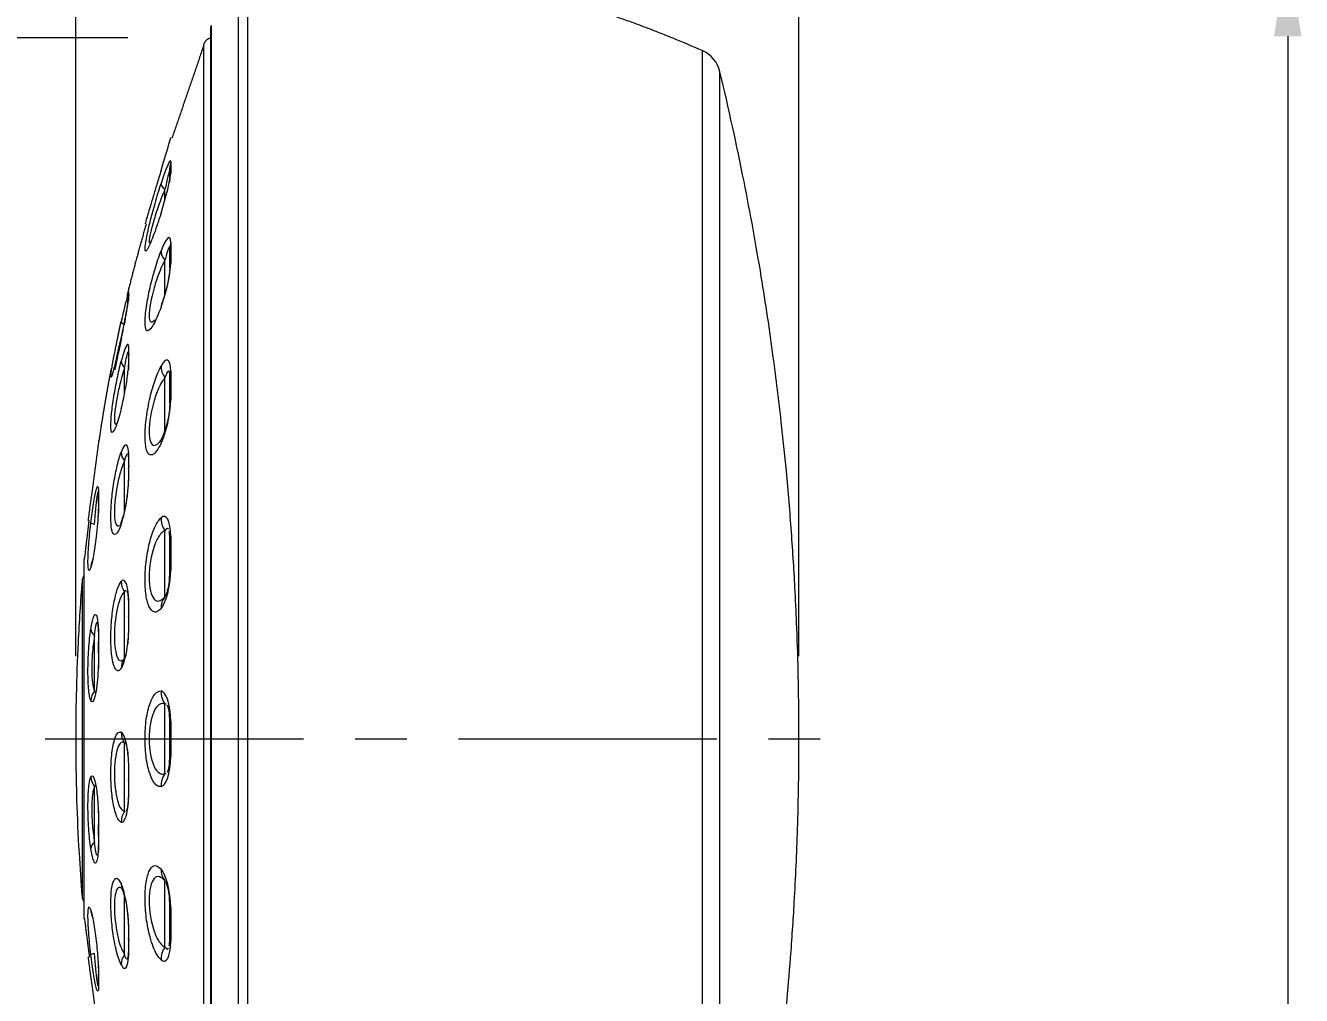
# Model space of a CAD drawing. Extents: x 0 to 1239, y 0 to 509.
# Drawn here: x 261.5 to 323.3, y 242.2 to 289.1 of the extents above; entities that cross this region are included whole.
import ezdxf

# ---------------------------------------------------------------- set-up
doc = ezdxf.new("R2010")
doc.units = 0
doc.header["$LTSCALE"] = 10
doc.header["$MEASUREMENT"] = 0
doc.header["$PDMODE"] = 3
doc.header["$PDSIZE"] = -10
doc.linetypes.add('CENTER', pattern=[2, 1.25, -0.25, 0.25, -0.25])
doc.layers.get('0').update_dxf_attribs({"linetype": 'CONTINUOUS'})
doc.layers.get('DEFPOINTS').update_dxf_attribs({"linetype": 'CONTINUOUS'})
doc.layers.add('1', color=7, linetype='CONTINUOUS')
doc.styles.add('Daelim Dimension', font='')
doc.styles.get('Daelim Dimension').set_extended_font_data('NanumGothic')
doc.dimstyles.new('DEFAULT', dxfattribs={"dimscale": 2, "dimtxt": 2, "dimasz": 2, "dimexe": 0, "dimexo": 2, "dimgap": 1, "dimtad": 1, "dimdec": 1, "dimzin": 9, "dimdsep": 46, "dimtxsty": 'Daelim Dimension', "dimcen": 0.5, "dimclrd": 252, "dimclre": 252, "dimclrt": 3, "dimadec": 1, "dimazin": 0, "dimtfac": 1, "dimtdec": 1, "dimtix": 1, "dimtmove": 0, "dimatfit": 3, "dimfxl": 1, "dimtolj": 1, "dimtzin": 1, "dimlwd": 9, "dimlwe": 9, "dimarcsym": 0})

# ---------------------------------------------------------------- blocks, each defined once
blk = doc.blocks.new('*D3')
at = {"color": 5, "lineweight": 9, "ltscale": 0.5, "transparency": 16777216}
for p, q in [((263.969, 258.601), (263.969, 305.587)), ((294.969, 305.587), (267.969, 305.587)), ((298.969, 258.601), (298.969, 305.587))]:
    blk.add_line(p, q, dxfattribs=at)
at = {"color": 5, "ltscale": 0.5, "transparency": 16777216}
for points in [[(267.969, 306.254), (267.969, 304.92), (263.969, 305.587)], [(294.969, 306.254), (294.969, 304.92), (298.969, 305.587)]]:
    blk.add_solid(points, dxfattribs=at)
at = {"layer": 'DEFPOINTS', "color": 0, "ltscale": 0.5, "transparency": 16777216}
for p in [(263.969, 305.587), (263.969, 254.601), (298.969, 254.601)]:
    blk.add_point(p, dxfattribs=at)
at = {"color": 7, "ltscale": 0.5, "transparency": 16777216, "insert": (281.598, 310.857), "char_height": 6, "attachment_point": 5, "style": 'Daelim Dimension'}
blk.add_mtext('\\A1;35', dxfattribs=at)
blk = doc.blocks.new('*D4')
at = {"color": 5, "lineweight": 9, "ltscale": 0.5, "transparency": 16777216}
for p, q in [((276.298, 292.6), (322.619, 292.6)), ((322.619, 288.6), (322.619, 85.777)), ((242.019, 81.777), (322.619, 81.777))]:
    blk.add_line(p, q, dxfattribs=at)
at = {"color": 5, "ltscale": 0.5, "transparency": 16777216}
for points in [[(321.953, 288.6), (323.286, 288.6), (322.619, 292.6)], [(321.953, 85.777), (323.286, 85.777), (322.619, 81.777)]]:
    blk.add_solid(points, dxfattribs=at)
at = {"layer": 'DEFPOINTS', "color": 0, "ltscale": 0.5, "transparency": 16777216}
for p in [(272.298, 292.6), (238.019, 81.777), (322.619, 81.777)]:
    blk.add_point(p, dxfattribs=at)
at = {"color": 7, "ltscale": 0.5, "transparency": 16777216, "insert": (317.383, 187.188), "char_height": 6, "attachment_point": 5, "rotation": 90, "style": 'Daelim Dimension'}
blk.add_mtext('\\A1;211', dxfattribs=at)
blk = doc.blocks.new('*D5')
at = {"color": 5, "lineweight": 9, "ltscale": 0.5, "transparency": 16777216}
for p, q in [((266.497, 288.525), (251.1, 288.525)), ((251.1, 284.525), (251.1, 224.677)), ((266.497, 220.677), (251.1, 220.677))]:
    blk.add_line(p, q, dxfattribs=at)
at = {"color": 5, "ltscale": 0.5, "transparency": 16777216}
for points in [[(250.434, 284.525), (251.767, 284.525), (251.1, 288.525)], [(250.434, 224.677), (251.767, 224.677), (251.1, 220.677)]]:
    blk.add_solid(points, dxfattribs=at)
at = {"layer": 'DEFPOINTS', "color": 0, "ltscale": 0.5, "transparency": 16777216}
for p in [(270.497, 288.525), (251.1, 220.677), (270.497, 220.677)]:
    blk.add_point(p, dxfattribs=at)
at = {"color": 7, "ltscale": 0.5, "transparency": 16777216, "insert": (244.309, 254.601), "char_height": 6, "attachment_point": 5, "rotation": 90, "style": 'Daelim Dimension'}
blk.add_mtext('\\A1;{\\H1.25x;\\C256;Ø}68', dxfattribs=at)

msp = doc.modelspace()

# ---------------------------------------------------------------- linework, layer by layer
at = {"layer": '1', "color": 7, "linetype": 'Continuous', "lineweight": 13}
for p, q in [((271.837, 292.3), (271.837, 220.56)), ((272.298, 220.29), (272.298, 292.6)), ((270.518, 289.121), (270.518, 220.082)), ((270.17, 220.979), (270.17, 288.224)), ((294.289, 287.906), (294.289, 221.491)), ((295.143, 222.319), (295.143, 286.884)), ((268.572, 283.699), (268.572, 283.687)), ((268.572, 282.522), (268.572, 282.004)), ((268.29, 280.653), (268.29, 281.198)), ((268.572, 278.624), (268.572, 277.639)), ((268.29, 276.118), (268.29, 277.772)), ((266.547, 276.119), (266.547, 276.126)), ((266.547, 273.206), (266.547, 273.226)), ((268.572, 272.375), (268.572, 271.019)), ((265.079, 269.025), (265.079, 269.023)), ((266.338, 265.656), (266.338, 268.038)), ((266.547, 267.781), (266.547, 267.811)), ((265.079, 266.432), (265.079, 266.105)), ((268.29, 261.475), (268.29, 264.673)), ((268.572, 264.386), (268.572, 262.792)), ((264.372, 245.893), (264.372, 263.31)), ((264.279, 262.242), (264.279, 246.961)), ((266.338, 258.489), (266.338, 261.705)), ((266.547, 260.575), (266.547, 260.611)), ((264.882, 256.909), (264.882, 259.598)), ((265.079, 259.322), (265.079, 258.793)), ((268.29, 252.92), (268.29, 256.282)), ((268.572, 255.439), (268.572, 253.763)), ((266.338, 251.083), (266.338, 254.413)), ((266.547, 252.562), (266.547, 252.6)), ((264.882, 249.605), (264.882, 252.293)), ((265.079, 250.41), (265.079, 249.88)), ((268.29, 244.529), (268.29, 247.727)), ((266.338, 244.153), (266.338, 246.976)), ((268.572, 246.41), (268.572, 244.816)), ((266.547, 244.825), (266.547, 244.859)), ((265.079, 243.098), (265.079, 242.77))]:
    msp.add_line(p, q, dxfattribs=at)
at = {"layer": '1', "color": 7, "linetype": 'Continuous', "lineweight": 18}
for p, q in [((270.497, 289.011), (270.497, 220.191)), ((268.524, 281.713), (268.524, 282.226)), ((268.524, 277.395), (268.524, 278.369)), ((266.525, 275.937), (266.525, 275.944)), ((266.525, 273.048), (266.525, 273.068)), ((266.338, 271.313), (266.338, 272.557)), ((268.29, 269.505), (268.29, 272.078)), ((268.524, 270.845), (268.524, 272.186)), ((266.525, 267.669), (266.525, 267.698)), ((265.069, 266.007), (265.069, 266.332)), ((268.524, 262.705), (268.524, 264.282)), ((264.37, 263.264), (264.37, 245.939)), ((266.525, 260.524), (266.525, 260.56)), ((265.069, 258.757), (265.069, 259.282)), ((266.253, 258.365), (266.249, 258.371)), ((268.524, 253.772), (268.524, 255.43)), ((266.525, 252.58), (266.525, 252.617)), ((265.069, 249.92), (265.069, 250.445)), ((268.524, 244.92), (268.524, 246.497)), ((266.525, 244.908), (266.525, 244.941)), ((265.069, 242.871), (265.069, 243.195))]:
    msp.add_line(p, q, dxfattribs=at)
at = {"layer": '1', "color": 1, "linetype": 'CENTER', "lineweight": 13}
msp.add_line((262.493, 254.601), (301.603, 254.601), dxfattribs=at)
at = {"layer": '1', "color": 7, "linetype": 'Continuous', "lineweight": 18}
for centre, radius, start, end in [((270.797, 289.011), 0.3, 158.51516, 180), ((270.637, 288.045), 0.5, 106.26302, 159.09912), ((293.685, 286.533), 1.5, 13.51606, 66.24066), ((264.87, 263.264), 0.5, 174.69874, 180), ((264.777, 262.201), 0.5, 144.59078, 175.35013), ((264.777, 247.001), 0.5, 184.64987, 215.40922), ((264.87, 245.939), 0.5, 180, 185.30126)]:
    msp.add_arc(centre, radius, start, end, dxfattribs=at)
for centre, major_axis, ratio, start_param, end_param in [((269.524, 282.226), (-1, 0), 0.95956, 5.969297, 6.283185), ((269.524, 281.713), (1, 0), 0.941765, 2.827704, 3.141593), ((269.524, 278.369), (-1, 0), 0.825606, 5.969297, 6.283185), ((269.524, 277.395), (1, 0), 0.791757, 2.827704, 3.141593), ((267.325, 275.944), (0.8, 0), 0.98313, 2.907178, 3.141593), ((267.325, 275.937), (-0.8, 0), 0.982815, 6.04877, 6.283185), ((267.325, 273.068), (0.8, 0), 0.850668, 2.907178, 3.141593), ((267.325, 273.048), (-0.8, 0), 0.849766, 6.04877, 6.283185), ((269.524, 272.186), (-1, 0), 0.610836, 5.969297, 6.283185), ((269.524, 270.845), (1, 0), 0.564247, 2.827704, 3.141593), ((265.869, 268.9), (-0.8, 0), 0.999814, 6.129539, 6.283185), ((267.325, 267.698), (0.8, 0), 0.603318, 2.907178, 3.141593), ((267.325, 267.669), (-0.8, 0), 0.601951, 6.04877, 6.283185), ((265.869, 266.332), (0.8, 0), 0.820215, 2.987946, 3.141593), ((265.869, 266.007), (-0.8, 0), 0.797517, 6.129539, 6.283185), ((269.524, 264.282), (-1, 0), 0.336273, 5.969297, 6.283185), ((269.524, 262.705), (1, 0), 0.281505, 2.827704, 3.141593), ((267.325, 260.56), (0.8, 0), 0.274487, 2.907178, 3.141593), ((267.325, 260.524), (-0.8, 0), 0.272839, 6.04877, 6.283185), ((265.869, 259.282), (0.8, 0), 0.327322, 2.987946, 3.141593), ((265.869, 258.757), (-0.8, 0), 0.290596, 6.129539, 6.283185), ((269.524, 255.43), (-1, 0), 0.028793, 5.969297, 6.283185), ((269.524, 253.772), (1, 0), 0.028793, 3.141593, 3.455481), ((267.325, 252.617), (0.8, 0), 0.091415, 3.141593, 3.376008), ((267.325, 252.58), (-0.8, 0), 0.093121, 0, 0.234415), ((265.869, 250.445), (0.8, 0), 0.290596, 3.141593, 3.295239), ((265.869, 249.92), (-0.8, 0), 0.327322, 0, 0.153647), ((269.524, 246.497), (-1, 0), 0.281505, 0, 0.313888), ((267.325, 244.941), (0.8, 0), 0.444971, 3.141593, 3.376008), ((267.325, 244.908), (-0.8, 0), 0.446505, 0, 0.234415), ((269.524, 244.92), (1, 0), 0.336273, 3.141593, 3.455481), ((265.869, 243.195), (0.8, 0), 0.797517, 3.141593, 3.295239), ((265.869, 242.871), (-0.8, 0), 0.820215, 0, 0.153647)]:
    msp.add_ellipse(centre, major_axis=major_axis, ratio=ratio, start_param=start_param, end_param=end_param, dxfattribs=at)
at = {"layer": '1', "color": 7, "linetype": 'Continuous', "lineweight": 13}
for centre, major_axis, ratio, start_param, end_param in [((269.056, 281.186), (-0.951, 0.308), 0.329999, 0.070847, 0.748876), ((269.056, 279.771), (-0.954, 0.301), 0.260895, 6.158846, 6.401039), ((269.056, 277.959), (-0.933, 0.361), 0.591366, 0.189181, 0.86721), ((269.056, 275.268), (-0.939, 0.344), 0.532582, 6.233886, 6.511252), ((266.951, 274.619), (-0.781, 0.174), 0.197622, 0.016742, 0.713605), ((266.951, 272.714), (-0.774, 0.201), 0.529919, 0.109514, 0.806377), ((269.056, 272.446), (-0.878, 0.479), 0.794845, 0.373885, 1.051914), ((266.951, 270.428), (-0.775, 0.197), 0.498558, 6.187562, 6.436277), ((269.056, 268.743), (-0.897, 0.441), 0.752136, 0.016121, 0.040349), ((266.951, 268.362), (-0.75, 0.279), 0.790647, 0.258383, 0.955246), ((265.495, 264.959), (-0.795, 0.092), 0.069588, 0.056778, 0.698233), ((266.951, 264.897), (-0.754, 0.267), 0.768418, 6.253134, 6.575553), ((269.056, 265.186), (-0.668, 0.744), 0.920519, 0.762673, 1.440702), ((265.495, 262.833), (-0.765, 0.235), 0.920959, 6.24363, 6.510766), ((266.951, 262.151), (-0.608, 0.52), 0.944594, 0.651641, 1.348505), ((269.056, 260.832), (-0.75, 0.661), 0.898066, 0.027091, 0.70512), ((265.495, 259.871), (-0.791, 0.119), 0.638772, 0.144702, 0.786157), ((266.951, 257.975), (-0.641, 0.479), 0.934499, 6.22356, 6.920424), ((265.495, 256.432), (0.722, 0.345), 0.963967, 2.019888, 2.661343), ((269.056, 256.89), (0.124, 0.992), 0.956087, 1.665107, 2.343136), ((266.951, 254.921), (0.363, 0.713), 0.970968, 2.0263, 2.723163), ((265.495, 252.771), (-0.722, 0.345), 0.963967, 0.480249, 1.121705), ((269.056, 252.312), (-0.124, 0.992), 0.956087, 0.798457, 1.476486), ((266.951, 250.598), (0.255, 0.758), 0.974371, 1.233845, 1.930708), ((265.495, 249.331), (0.791, 0.119), 0.638772, 2.355436, 2.996891), ((269.056, 248.37), (0.75, 0.661), 0.898066, 2.436473, 3.114501), ((266.951, 247.648), (0.724, 0.341), 0.866208, 2.726411, 3.118255), ((265.495, 246.369), (0.765, 0.235), 0.920959, 2.914012, 3.198367), ((269.056, 244.016), (0.668, 0.744), 0.920519, 1.700891, 2.378919), ((265.495, 244.244), (0.795, 0.092), 0.069588, 2.443359, 3.084815), ((266.951, 243.761), (0.713, 0.363), 0.882649, 2.049803, 2.746667)]:
    msp.add_ellipse(centre, major_axis=major_axis, ratio=ratio, start_param=start_param, end_param=end_param, dxfattribs=at)
at = {"layer": '1', "color": 7, "linetype": 'Continuous', "lineweight": 18}
for points, knots in [([(294.289, 287.906), (293.833, 288.107), (293, 288.46), (291.865, 288.909), (290.978, 289.24), (290.249, 289.5), (289.494, 289.758), (288.517, 290.076), (287.093, 290.506), (285.155, 291.026), (282.642, 291.588), (279.622, 292.103), (276.097, 292.49), (273.579, 292.594), (272.238, 292.601)], [0, 0, 0, 0, 0.065803, 0.119602, 0.161317, 0.190896, 0.221863, 0.266738, 0.326647, 0.418415, 0.531851, 0.666834, 0.823065, 1, 1, 1, 1]), ([(298.969, 254.601), (298.969, 255.592), (298.949, 257.375), (298.878, 259.753), (298.793, 261.618), (298.705, 263.171), (298.608, 264.618), (298.493, 266.08), (298.336, 267.857), (298.095, 270.193), (297.708, 273.33), (297.128, 277.211), (296.292, 281.821), (295.567, 285.119), (295.143, 286.884)], [0, 0, 0, 0, 0.091203, 0.164228, 0.219022, 0.26303, 0.307492, 0.352519, 0.398108, 0.471724, 0.568695, 0.689131, 0.832952, 1, 1, 1, 1]), ([(268.524, 282.226), (268.521, 282.211), (268.514, 282.176), (268.458, 281.932), (268.375, 281.574), (268.314, 281.305), (268.29, 281.198)], [0, 0, 0, 0, 0.208309, 0.500324, 0.801714, 1, 1, 1, 1]), ([(268.099, 282.102), (268.032, 281.881), (267.903, 281.455), (267.72, 280.85), (267.535, 280.233), (267.366, 279.666), (267.324, 279.528), (267.325, 279.531)], [0, 0, 0, 0, 0.175087, 0.338624, 0.500722, 0.755459, 1, 1, 1, 1]), ([(268.524, 278.369), (268.521, 278.393), (268.514, 278.448), (268.458, 278.342), (268.375, 278.092), (268.314, 277.863), (268.29, 277.772)], [0, 0, 0, 0, 0.208309, 0.500324, 0.801714, 1, 1, 1, 1]), ([(268.527, 277.457), (268.524, 277.329), (268.501, 277.058), (268.41, 276.574), (268.28, 276.084), (268.182, 275.784), (268.128, 275.639)], [0, 0, 0, 0, 0.247766, 0.491358, 0.742839, 1, 1, 1, 1]), ([(266.547, 276.126), (266.547, 276.174), (266.547, 276.221), (266.523, 276.198), (266.499, 276.13), (266.395, 275.763), (266.283, 275.299), (266.169, 274.791)], [0, 0, 0, 0, 0.25, 0.25, 0.5, 0.5, 1, 1, 1, 1]), ([(266.169, 273.986), (266.283, 274.499), (266.395, 275.051), (266.499, 275.647), (266.524, 275.806), (266.547, 276.019), (266.547, 276.07), (266.547, 276.119)], [0, 0, 0, 0, 0.5, 0.5, 0.75, 0.75, 1, 1, 1, 1]), ([(266.338, 274.65), (266.394, 275.034), (266.45, 275.415), (266.501, 275.794), (266.513, 275.89), (266.525, 275.989), (266.525, 275.99), (266.525, 275.944)], [0, 0, 0, 0, 0.5, 0.5, 0.75, 0.75, 1, 1, 1, 1]), ([(266.181, 274.01), (266.135, 273.782), (266.051, 273.374), (265.944, 272.86), (265.871, 272.532), (265.856, 272.461), (265.856, 272.456)], [0, 0, 0, 0, 0.26605, 0.52204, 0.769922, 1, 1, 1, 1]), ([(266.169, 270.563), (266.283, 271.011), (266.395, 271.577), (266.499, 272.321), (266.524, 272.549), (266.547, 272.924), (266.547, 273.066), (266.547, 273.206)], [0, 0, 0, 0, 0.5, 0.5, 0.75, 0.75, 1, 1, 1, 1]), ([(266.338, 272.557), (266.394, 272.899), (266.45, 273.182), (266.501, 273.353), (266.513, 273.369), (266.525, 273.297), (266.525, 273.205), (266.525, 273.068)], [0, 0, 0, 0, 0.5, 0.5, 0.75, 0.75, 1, 1, 1, 1]), ([(268.524, 272.186), (268.521, 272.245), (268.514, 272.386), (268.458, 272.429), (268.375, 272.311), (268.314, 272.144), (268.29, 272.078)], [0, 0, 0, 0, 0.208309, 0.500324, 0.801714, 1, 1, 1, 1]), ([(268.527, 270.889), (268.523, 270.731), (268.501, 270.419), (268.413, 269.932), (268.292, 269.5), (268.2, 269.269), (268.15, 269.167)], [0, 0, 0, 0, 0.252771, 0.498396, 0.748261, 1, 1, 1, 1]), ([(265.079, 269.023), (265.077, 269), (265.072, 268.957), (265.028, 268.613), (264.947, 268.004), (264.849, 267.276), (264.76, 266.622), (264.721, 266.331), (264.701, 266.188)], [0, 0, 0, 0, 0.178312, 0.339085, 0.49995, 0.750823, 0.877602, 1, 1, 1, 1]), ([(268.066, 269.014), (268.046, 268.99), (268.027, 268.968), (268.008, 268.947), (268.008, 268.947)], [0, 0, 0, 0, 0.99344, 1, 1, 1, 1]), ([(266.494, 268.382), (266.506, 268.351), (266.515, 268.29), (266.525, 268.08), (266.525, 267.908), (266.525, 267.698)], [0, 0, 0, 0, 0.444696, 0.444696, 1, 1, 1, 1]), ([(266.526, 267.697), (266.531, 267.494), (266.525, 267.172), (266.494, 266.696), (266.457, 266.345), (266.407, 266.007), (266.325, 265.586), (266.254, 265.328), (266.202, 265.179)], [0, 0, 0, 0, 0.266623, 0.392615, 0.515594, 0.636826, 0.757699, 1, 1, 1, 1]), ([(264.701, 266.188), (264.681, 266.037), (264.641, 265.741), (264.582, 265.312), (264.563, 265.171), (264.563, 265.171), (264.563, 265.171)], [0, 0, 0, 0, 0.257644, 0.504199, 0.99864, 1, 1, 1, 1]), ([(264.882, 264.993), (264.92, 265.505), (264.97, 266.013), (265.029, 266.457), (265.045, 266.547), (265.066, 266.568), (265.069, 266.493), (265.069, 266.332)], [0, 0, 0, 0, 0.5, 0.5, 0.75, 0.75, 1, 1, 1, 1]), ([(265.07, 266.031), (265.07, 265.927), (265.066, 265.702), (265.054, 265.429), (265.046, 265.29)], [0, 0, 0, 0, 0.515527, 1, 1, 1, 1]), ([(268.453, 264.739), (268.427, 264.779), (268.375, 264.795), (268.314, 264.708), (268.29, 264.673)], [0, 0, 0, 0, 0.602831, 1, 1, 1, 1]), ([(268.524, 264.282), (268.521, 264.371), (268.517, 264.504), (268.501, 264.599), (268.495, 264.627)], [0, 0, 0, 0, 0.664828, 1, 1, 1, 1]), ([(264.798, 263.323), (264.798, 263.323), (264.779, 263.235), (264.76, 263.161), (264.741, 263.1)], [0, 0, 0, 0, 0.000115, 1, 1, 1, 1]), ([(268.29, 261.475), (268.314, 261.51), (268.375, 261.598), (268.458, 261.89), (268.514, 262.296), (268.521, 262.585), (268.524, 262.705)], [0, 0, 0, 0, 0.200407, 0.49953, 0.790901, 1, 1, 1, 1]), ([(264.279, 262.242), (264.198, 261.251), (264.078, 259.412), (263.986, 256.864), (263.969, 255.308), (263.969, 254.601)], [0, 0, 0, 0, 0.389678, 0.722924, 1, 1, 1, 1]), ([(266.444, 261.769), (266.459, 261.744), (266.473, 261.701), (266.501, 261.545), (266.513, 261.407), (266.525, 261.042), (266.525, 260.814), (266.525, 260.56)], [0, 0, 0, 0, 0.248984, 0.248984, 0.624492, 0.624492, 1, 1, 1, 1]), ([(265.017, 260.228), (265.033, 260.199), (265.046, 260.116), (265.066, 259.819), (265.069, 259.58), (265.069, 259.282)], [0, 0, 0, 0, 0.461462, 0.461462, 1, 1, 1, 1]), ([(266.525, 260.524), (266.525, 260.267), (266.525, 260.016), (266.514, 259.558), (266.502, 259.352), (266.485, 259.175)], [0, 0, 0, 0, 0.505977, 0.505977, 1, 1, 1, 1]), ([(268.524, 255.43), (268.521, 255.54), (268.514, 255.804), (268.466, 256.071), (268.419, 256.189), (268.399, 256.221)], [0, 0, 0, 0, 0.303142, 0.728098, 1, 1, 1, 1]), ([(263.969, 254.601), (263.969, 253.611), (263.998, 251.772), (264.112, 249.225), (264.221, 247.668), (264.279, 246.961)], [0, 0, 0, 0, 0.388064, 0.721562, 1, 1, 1, 1]), ([(295.143, 222.319), (295.467, 223.666), (296.034, 226.192), (296.727, 229.741), (297.242, 232.771), (297.618, 235.289), (297.903, 237.436), (298.148, 239.515), (298.371, 241.692), (298.579, 244.13), (298.77, 246.978), (298.927, 250.512), (298.969, 253.146), (298.969, 254.601)], [0, 0, 0, 0, 0.127492, 0.238457, 0.332806, 0.410489, 0.472843, 0.532186, 0.603305, 0.674314, 0.75745, 0.866048, 1, 1, 1, 1]), ([(266.372, 254.389), (266.416, 254.332), (266.457, 254.176), (266.501, 253.773), (266.513, 253.58), (266.525, 253.135), (266.525, 252.88), (266.525, 252.617)], [0, 0, 0, 0, 0.443749, 0.443749, 0.721875, 0.721875, 1, 1, 1, 1]), ([(268.399, 252.982), (268.419, 253.015), (268.466, 253.132), (268.514, 253.398), (268.521, 253.662), (268.524, 253.772)], [0, 0, 0, 0, 0.269811, 0.694924, 1, 1, 1, 1]), ([(266.525, 252.58), (266.525, 252.314), (266.525, 252.073), (266.513, 251.66), (266.502, 251.492), (266.465, 251.221), (266.439, 251.131), (266.41, 251.089)], [0, 0, 0, 0, 0.320674, 0.320674, 0.641347, 0.641347, 1, 1, 1, 1]), ([(265.069, 249.92), (265.069, 249.624), (265.066, 249.385), (265.047, 249.087), (265.033, 249.004), (265.017, 248.975)], [0, 0, 0, 0, 0.539175, 0.539175, 1, 1, 1, 1]), ([(268.524, 246.497), (268.521, 246.617), (268.514, 246.906), (268.458, 247.313), (268.383, 247.575), (268.333, 247.661), (268.319, 247.683)], [0, 0, 0, 0, 0.226903, 0.544983, 0.873276, 1, 1, 1, 1]), ([(266.218, 247.327), (266.267, 247.221), (266.334, 247.017), (266.411, 246.648), (266.459, 246.334), (266.495, 245.992), (266.524, 245.502), (266.531, 245.152), (266.526, 244.921)], [0, 0, 0, 0, 0.239123, 0.359362, 0.480082, 0.603088, 0.729915, 1, 1, 1, 1]), ([(264.741, 246.102), (264.76, 246.042), (264.779, 245.968), (264.798, 245.88), (264.798, 245.88)], [0, 0, 0, 0, 0.999956, 1, 1, 1, 1]), ([(266.525, 244.908), (266.525, 244.67), (266.525, 244.47), (266.513, 244.165), (266.502, 244.061), (266.477, 243.977), (266.468, 243.961), (266.458, 243.952)], [0, 0, 0, 0, 0.40928, 0.40928, 0.818559, 0.818559, 1, 1, 1, 1]), ([(268.29, 244.529), (268.314, 244.494), (268.375, 244.407), (268.427, 244.423), (268.453, 244.463)], [0, 0, 0, 0, 0.401701, 1, 1, 1, 1]), ([(268.495, 244.575), (268.501, 244.602), (268.517, 244.698), (268.521, 244.831), (268.524, 244.92)], [0, 0, 0, 0, 0.333849, 1, 1, 1, 1]), ([(264.563, 244.031), (264.563, 244.031), (264.582, 243.892), (264.64, 243.463), (264.681, 243.166), (264.701, 243.014)], [0, 0, 0, 0, 0.494254, 0.741412, 1, 1, 1, 1]), ([(265.046, 243.912), (265.054, 243.773), (265.066, 243.501), (265.07, 243.276), (265.07, 243.171)], [0, 0, 0, 0, 0.481906, 1, 1, 1, 1]), ([(264.701, 243.014), (264.721, 242.872), (264.76, 242.58), (264.849, 241.926), (264.96, 241.101), (265.064, 240.316), (265.074, 240.226), (265.079, 240.18)], [0, 0, 0, 0, 0.122348, 0.250537, 0.500701, 0.740241, 1, 1, 1, 1])]:
    msp.add_open_spline(points, degree=3, knots=knots, dxfattribs=at)
for points, degree in [([(270.159, 288.146), (268.627, 283.668)], 1), ([(268.527, 281.787), (268.524, 281.71), (268.514, 281.619), (268.496, 281.511)], 3), ([(267.383, 279.517), (266.876, 277.79), (266.452, 276.045)], 2), ([(266.161, 274.801), (266.074, 274.416), (265.991, 274.03)], 2), ([(265.688, 272.541), (265.349, 270.79), (265.091, 269.02)], 2), ([(268.524, 270.845), (268.521, 270.755), (268.519, 270.665), (268.515, 270.574)], 3), ([(268.15, 269.167), (268.033, 268.975)], 1), ([(264.607, 265.166), (264.386, 263.292)], 1), ([(266.202, 265.179), (266.136, 264.993)], 1), ([(266.338, 261.705), (266.364, 261.767), (266.39, 261.797), (266.414, 261.794)], 3), ([(264.882, 259.598), (264.917, 259.974), (264.962, 260.225), (265, 260.24)], 3), ([(265.069, 258.757), (265.069, 258.456), (265.066, 258.16), (265.057, 257.901)], 3), ([(266.397, 258.633), (266.378, 258.566), (266.358, 258.518), (266.338, 258.489)], 3), ([(268.342, 256.276), (268.325, 256.283), (268.307, 256.282), (268.29, 256.282)], 3), ([(268.29, 252.92), (268.308, 252.92), (268.326, 252.92), (268.344, 252.927)], 3), ([(265.059, 251.243), (265.067, 250.999), (265.069, 250.725), (265.069, 250.445)], 3), ([(266.199, 247.348), (266.218, 247.327)], 1), ([(266.2, 247.347), (266.218, 247.327)], 1), ([(264.392, 245.895), (264.628, 244.039)], 1)]:
    msp.add_open_spline(points, degree=degree, dxfattribs=at)
at = {"layer": '1', "color": 7, "linetype": 'Continuous', "lineweight": 13}
for points in [[(268.099, 282.102), (268.331, 282.865), (268.572, 283.662), (268.572, 283.687)], [(268.572, 282.522), (268.572, 282.764), (268.332, 282.19), (268.099, 281.471)], [(268.099, 280.041), (268.331, 280.776), (268.572, 281.714), (268.572, 282.004)], [(268.572, 278.624), (268.572, 279.109), (268.332, 278.811), (268.099, 278.21)], [(268.099, 275.49), (268.331, 276.124), (268.572, 277.112), (268.572, 277.639)], [(266.525, 275.937), (266.525, 275.908), (266.525, 275.865), (266.524, 275.809)], [(268.572, 272.375), (268.572, 273.056), (268.332, 273.064), (268.099, 272.637)], [(268.099, 268.894), (268.331, 269.366), (268.572, 270.306), (268.572, 271.019)], [(268.572, 264.386), (268.572, 265.196), (268.332, 265.508), (268.099, 265.3)], [(268.099, 260.899), (268.331, 261.163), (268.572, 261.964), (268.572, 262.792)], [(264.906, 256.849), (264.898, 256.86), (264.89, 256.88), (264.882, 256.909)], [(268.572, 255.439), (268.572, 256.298), (268.332, 256.885), (268.099, 256.915)], [(266.338, 254.413), (266.349, 254.411), (266.361, 254.403), (266.372, 254.389)], [(268.099, 252.288), (268.331, 252.317), (268.572, 252.9), (268.572, 253.763)], [(264.882, 252.293), (264.891, 252.326), (264.899, 252.347), (264.908, 252.356)], [(266.37, 251.064), (266.359, 251.065), (266.349, 251.071), (266.338, 251.083)], [(265.003, 248.962), (264.965, 248.965), (264.918, 249.221), (264.882, 249.605)], [(268.572, 246.41), (268.572, 247.235), (268.332, 248.039), (268.099, 248.303)], [(268.099, 243.903), (268.331, 243.695), (268.572, 244.003), (268.572, 244.816)], [(266.458, 243.952), (266.425, 243.923), (266.382, 243.999), (266.338, 244.153)], [(265.065, 243.611), (265.068, 243.462), (265.069, 243.321), (265.069, 243.195)]]:
    msp.add_open_spline(points, degree=3, dxfattribs=at)
for points, knots in [([(268.099, 280.041), (268.032, 279.833), (267.903, 279.43), (267.72, 278.921), (267.535, 278.462), (267.366, 278.131), (267.303, 278.243), (267.373, 278.768), (267.554, 279.582), (267.808, 280.539), (268, 281.154), (268.099, 281.471)], [0, 0, 0, 0, 0.087559, 0.169343, 0.250406, 0.377797, 0.500268, 0.625545, 0.749633, 0.871138, 1, 1, 1, 1]), ([(268.29, 281.198), (268.254, 281.117), (268.158, 280.893), (267.973, 280.402), (267.674, 279.499), (267.475, 278.614), (267.548, 278.581), (267.589, 278.625)], [0, 0, 0, 0, 0.074436, 0.205149, 0.409499, 0.805228, 1, 1, 1, 1]), ([(268.099, 275.49), (268.032, 275.315), (267.903, 274.976), (267.72, 274.612), (267.535, 274.355), (267.366, 274.294), (267.303, 274.713), (267.373, 275.478), (267.554, 276.421), (267.808, 277.399), (268, 277.934), (268.099, 278.21)], [0, 0, 0, 0, 0.087559, 0.169343, 0.250406, 0.377797, 0.500268, 0.625545, 0.749633, 0.871138, 1, 1, 1, 1]), ([(268.29, 277.772), (268.254, 277.706), (268.158, 277.525), (267.973, 277.088), (267.674, 276.204), (267.424, 274.836), (267.628, 274.702), (267.779, 274.866), (267.787, 274.875)], [0, 0, 0, 0, 0.060922, 0.167904, 0.335154, 0.659038, 0.983216, 1, 1, 1, 1]), ([(266.169, 273.986), (266.125, 273.787), (266.039, 273.402), (265.919, 272.899), (265.799, 272.431), (265.693, 272.062), (265.657, 272.065), (265.694, 272.393), (265.812, 273.066), (265.975, 273.898), (266.104, 274.49), (266.169, 274.791)], [0, 0, 0, 0, 0.087618, 0.169383, 0.250858, 0.377472, 0.50113, 0.621828, 0.747779, 0.872055, 1, 1, 1, 1]), ([(266.267, 274.4), (266.229, 274.26), (266.129, 273.874), (265.93, 273.055), (265.826, 272.479), (265.846, 272.447), (265.854, 272.455)], [0, 0, 0, 0, 0.149324, 0.39935, 0.874844, 1, 1, 1, 1]), ([(266.547, 273.226), (266.547, 273.364), (266.547, 273.504), (266.523, 273.675), (266.499, 273.706), (266.395, 273.616), (266.283, 273.304), (266.169, 272.869)], [0, 0, 0, 0, 0.25, 0.25, 0.5, 0.5, 1, 1, 1, 1]), ([(266.525, 273.048), (266.525, 272.906), (266.525, 272.735), (266.518, 272.512), (266.517, 272.478), (266.516, 272.443)], [0, 0, 0, 0, 0.850295, 0.850295, 1, 1, 1, 1]), ([(266.169, 270.563), (266.125, 270.395), (266.039, 270.069), (265.919, 269.713), (265.799, 269.457), (265.693, 269.373), (265.657, 269.703), (265.694, 270.315), (265.812, 271.156), (265.975, 272.067), (266.104, 272.599), (266.169, 272.869)], [0, 0, 0, 0, 0.087618, 0.169383, 0.250858, 0.377472, 0.50113, 0.621828, 0.747779, 0.872055, 1, 1, 1, 1]), ([(266.338, 272.557), (266.321, 272.508), (266.258, 272.324), (266.135, 271.887), (265.93, 271.006), (265.791, 269.918), (265.886, 269.78), (265.957, 269.856)], [0, 0, 0, 0, 0.045476, 0.173804, 0.355547, 0.701183, 1, 1, 1, 1]), ([(268.099, 268.894), (268.032, 268.769), (267.903, 268.527), (267.72, 268.344), (267.535, 268.315), (267.366, 268.528), (267.303, 269.215), (267.373, 270.145), (267.554, 271.124), (267.808, 272.027), (268, 272.43), (268.099, 272.637)], [0, 0, 0, 0, 0.087559, 0.169343, 0.250406, 0.377797, 0.500268, 0.625545, 0.749633, 0.871138, 1, 1, 1, 1]), ([(268.29, 272.078), (268.254, 272.034), (268.158, 271.914), (267.973, 271.572), (267.674, 270.794), (267.424, 269.302), (267.675, 268.685), (267.939, 268.865), (268.048, 268.992), (268.068, 269.017)], [0, 0, 0, 0, 0.051329, 0.141465, 0.282379, 0.555263, 0.828394, 0.968991, 1, 1, 1, 1]), ([(266.547, 267.811), (266.547, 268.02), (266.547, 268.234), (266.523, 268.576), (266.499, 268.703), (266.395, 268.901), (266.283, 268.784), (266.169, 268.479)], [0, 0, 0, 0, 0.25, 0.25, 0.5, 0.5, 1, 1, 1, 1]), ([(266.169, 264.985), (266.125, 264.869), (266.039, 264.646), (265.919, 264.487), (265.799, 264.476), (265.693, 264.688), (265.657, 265.302), (265.694, 266.114), (265.812, 267.01), (265.975, 267.878), (266.104, 268.277), (266.169, 268.479)], [0, 0, 0, 0, 0.087618, 0.169383, 0.250858, 0.377472, 0.50113, 0.621828, 0.747779, 0.872055, 1, 1, 1, 1]), ([(266.338, 268.038), (266.321, 268.006), (266.258, 267.881), (266.135, 267.539), (265.93, 266.743), (265.784, 265.412), (265.92, 264.863), (266.056, 264.909), (266.092, 264.944)], [0, 0, 0, 0, 0.039153, 0.149637, 0.30611, 0.603688, 0.901039, 1, 1, 1, 1]), ([(266.338, 268.038), (266.394, 268.293), (266.45, 268.439), (266.488, 268.395), (266.491, 268.389), (266.494, 268.382)], [0, 0, 0, 0, 0.909426, 0.909426, 1, 1, 1, 1]), ([(266.169, 264.985), (266.283, 265.306), (266.395, 265.811), (266.499, 266.602), (266.524, 266.868), (266.547, 267.355), (266.547, 267.568), (266.547, 267.781)], [0, 0, 0, 0, 0.5, 0.5, 0.75, 0.75, 1, 1, 1, 1]), ([(264.701, 265.047), (264.721, 265.207), (264.76, 265.533), (264.849, 266.129), (264.96, 266.706), (265.064, 266.922), (265.074, 266.6), (265.079, 266.432)], [0, 0, 0, 0, 0.122348, 0.250537, 0.500701, 0.740241, 1, 1, 1, 1]), ([(265.079, 266.105), (265.077, 265.947), (265.072, 265.647), (265.028, 265.022), (264.947, 264.253), (264.849, 263.579), (264.76, 263.118), (264.721, 262.974), (264.701, 262.903)], [0, 0, 0, 0, 0.178312, 0.339085, 0.49995, 0.750823, 0.877602, 1, 1, 1, 1]), ([(264.701, 262.903), (264.681, 262.845), (264.641, 262.731), (264.582, 262.733), (264.55, 263.076), (264.582, 263.797), (264.64, 264.493), (264.681, 264.86), (264.701, 265.047)], [0, 0, 0, 0, 0.128893, 0.252238, 0.499595, 0.747082, 0.870682, 1, 1, 1, 1]), ([(268.099, 260.899), (268.032, 260.836), (267.903, 260.714), (267.72, 260.731), (267.535, 260.932), (267.366, 261.4), (267.303, 262.286), (267.373, 263.291), (267.554, 264.21), (267.808, 264.95), (268, 265.181), (268.099, 265.3)], [0, 0, 0, 0, 0.087559, 0.169343, 0.250406, 0.377797, 0.500268, 0.625545, 0.749633, 0.871138, 1, 1, 1, 1]), ([(268.29, 264.673), (268.254, 264.656), (268.158, 264.607), (267.973, 264.396), (267.674, 263.8), (267.424, 262.329), (267.675, 261.32), (267.974, 261.24), (268.158, 261.336), (268.255, 261.438), (268.29, 261.475)], [0, 0, 0, 0, 0.046232, 0.127418, 0.25434, 0.500128, 0.746139, 0.872776, 0.954238, 1, 1, 1, 1]), ([(266.169, 258.004), (266.125, 257.957), (266.039, 257.867), (265.919, 257.926), (265.799, 258.161), (265.693, 258.641), (265.657, 259.455), (265.694, 260.359), (265.812, 261.188), (265.975, 261.895), (266.104, 262.108), (266.169, 262.216)], [0, 0, 0, 0, 0.087618, 0.169383, 0.250858, 0.377472, 0.50113, 0.621828, 0.747779, 0.872055, 1, 1, 1, 1]), ([(266.547, 260.611), (266.547, 260.864), (266.547, 261.123), (266.523, 261.589), (266.499, 261.795), (266.395, 262.255), (266.283, 262.348), (266.169, 262.216)], [0, 0, 0, 0, 0.25, 0.25, 0.5, 0.5, 1, 1, 1, 1]), ([(266.338, 261.705), (266.321, 261.693), (266.258, 261.645), (266.135, 261.444), (265.93, 260.839), (265.784, 259.507), (265.923, 258.57), (266.133, 258.319), (266.259, 258.424), (266.338, 258.489)], [0, 0, 0, 0, 0.032494, 0.124187, 0.254047, 0.501013, 0.74779, 0.843536, 1, 1, 1, 1]), ([(264.701, 259.916), (264.721, 260.032), (264.76, 260.269), (264.849, 260.578), (264.96, 260.687), (265.064, 260.251), (265.074, 259.64), (265.079, 259.322)], [0, 0, 0, 0, 0.122348, 0.250537, 0.500701, 0.740241, 1, 1, 1, 1]), ([(266.169, 258.004), (266.283, 258.156), (266.395, 258.531), (266.499, 259.262), (266.524, 259.531), (266.547, 260.063), (266.547, 260.319), (266.547, 260.575)], [0, 0, 0, 0, 0.5, 0.5, 0.75, 0.75, 1, 1, 1, 1]), ([(264.701, 256.447), (264.681, 256.505), (264.641, 256.617), (264.582, 257.048), (264.55, 257.837), (264.582, 258.771), (264.64, 259.469), (264.681, 259.765), (264.701, 259.916)], [0, 0, 0, 0, 0.128893, 0.252238, 0.499595, 0.747082, 0.870682, 1, 1, 1, 1]), ([(264.882, 259.598), (264.855, 259.432), (264.802, 259.112), (264.757, 258.532), (264.737, 257.9), (264.77, 257.224), (264.844, 257.018), (264.882, 256.909)], [0, 0, 0, 0, 0.179308, 0.34764, 0.501941, 0.73734, 1, 1, 1, 1]), ([(265.079, 258.793), (265.077, 258.56), (265.072, 258.118), (265.028, 257.451), (264.947, 256.815), (264.849, 256.452), (264.76, 256.362), (264.721, 256.419), (264.701, 256.447)], [0, 0, 0, 0, 0.178312, 0.339085, 0.49995, 0.750823, 0.877602, 1, 1, 1, 1]), ([(268.099, 252.288), (268.032, 252.293), (267.903, 252.304), (267.72, 252.518), (267.535, 252.93), (267.365, 253.604), (267.325, 254.277), (267.325, 254.921), (267.365, 255.596), (267.554, 256.348), (267.808, 256.861), (268, 256.896), (268.099, 256.915)], [0, 0, 0, 0, 0.087467, 0.169165, 0.250143, 0.377399, 0.499743, 0.500386, 0.622843, 0.75026, 0.871461, 1, 1, 1, 1]), ([(268.29, 256.282), (268.254, 256.293), (268.158, 256.321), (267.973, 256.26), (267.674, 255.904), (267.424, 254.6), (267.675, 253.296), (267.974, 252.942), (268.158, 252.881), (268.255, 252.91), (268.29, 252.92)], [0, 0, 0, 0, 0.046232, 0.127418, 0.25434, 0.500128, 0.746139, 0.872776, 0.954238, 1, 1, 1, 1]), ([(266.169, 250.564), (266.125, 250.592), (266.039, 250.647), (265.919, 250.915), (265.799, 251.366), (265.693, 252.048), (265.654, 253.007), (265.708, 253.959), (265.845, 254.596), (266.006, 254.936), (266.115, 254.928), (266.169, 254.924)], [0, 0, 0, 0, 0.087736, 0.16961, 0.251195, 0.377979, 0.501803, 0.644551, 0.78706, 0.892476, 1, 1, 1, 1]), ([(266.338, 254.413), (266.321, 254.422), (266.258, 254.458), (266.135, 254.424), (265.93, 254.093), (265.784, 252.94), (265.923, 251.755), (266.133, 251.193), (266.259, 251.125), (266.338, 251.083)], [0, 0, 0, 0, 0.032494, 0.124187, 0.254047, 0.501013, 0.74779, 0.843536, 1, 1, 1, 1]), ([(266.547, 252.6), (266.547, 252.861), (266.547, 253.131), (266.523, 253.659), (266.499, 253.915), (266.395, 254.575), (266.283, 254.866), (266.169, 254.924)], [0, 0, 0, 0, 0.25, 0.25, 0.5, 0.5, 1, 1, 1, 1]), ([(264.701, 249.286), (264.681, 249.437), (264.641, 249.732), (264.582, 250.429), (264.55, 251.362), (264.582, 252.152), (264.64, 252.585), (264.681, 252.697), (264.701, 252.755)], [0, 0, 0, 0, 0.128893, 0.252238, 0.499595, 0.747082, 0.870682, 1, 1, 1, 1]), ([(264.701, 252.755), (264.721, 252.783), (264.76, 252.84), (264.849, 252.745), (264.96, 252.343), (265.064, 251.422), (265.074, 250.756), (265.079, 250.41)], [0, 0, 0, 0, 0.122348, 0.250537, 0.500701, 0.740241, 1, 1, 1, 1]), ([(266.169, 250.564), (266.283, 250.525), (266.395, 250.72), (266.499, 251.293), (266.524, 251.528), (266.547, 252.034), (266.547, 252.298), (266.547, 252.562)], [0, 0, 0, 0, 0.5, 0.5, 0.75, 0.75, 1, 1, 1, 1]), ([(264.882, 252.293), (264.855, 252.23), (264.802, 252.107), (264.757, 251.698), (264.737, 251.133), (264.77, 250.342), (264.844, 249.859), (264.882, 249.605)], [0, 0, 0, 0, 0.179308, 0.34764, 0.501941, 0.73734, 1, 1, 1, 1]), ([(265.079, 249.88), (265.077, 249.661), (265.072, 249.245), (265.028, 248.791), (264.947, 248.532), (264.849, 248.619), (264.76, 248.933), (264.721, 249.17), (264.701, 249.286)], [0, 0, 0, 0, 0.178312, 0.339085, 0.49995, 0.750823, 0.877602, 1, 1, 1, 1]), ([(268.099, 243.903), (268.032, 243.976), (267.903, 244.118), (267.72, 244.509), (267.535, 245.091), (267.366, 245.909), (267.303, 246.924), (267.373, 247.784), (267.554, 248.329), (267.808, 248.548), (268, 248.386), (268.099, 248.303)], [0, 0, 0, 0, 0.087559, 0.169343, 0.250406, 0.377797, 0.500268, 0.625545, 0.749633, 0.871138, 1, 1, 1, 1]), ([(266.169, 243.669), (266.125, 243.768), (266.039, 243.961), (265.919, 244.403), (265.799, 245.008), (265.693, 245.801), (265.657, 246.673), (265.694, 247.397), (265.812, 247.782), (265.975, 247.916), (266.104, 247.699), (266.169, 247.588)], [0, 0, 0, 0, 0.087618, 0.169383, 0.250858, 0.377472, 0.50113, 0.621828, 0.747779, 0.872055, 1, 1, 1, 1]), ([(268.29, 247.727), (268.254, 247.764), (268.158, 247.867), (267.973, 247.962), (267.674, 247.882), (267.424, 246.87), (267.675, 245.401), (267.974, 244.805), (268.158, 244.595), (268.255, 244.547), (268.29, 244.529)], [0, 0, 0, 0, 0.046232, 0.127418, 0.25434, 0.500128, 0.746139, 0.872776, 0.954238, 1, 1, 1, 1]), ([(266.256, 247.282), (266.221, 247.33), (266.125, 247.428), (265.93, 247.416), (265.784, 246.596), (265.923, 245.323), (266.133, 244.527), (266.259, 244.296), (266.338, 244.153)], [0, 0, 0, 0, 0.073824, 0.211151, 0.472318, 0.733287, 0.834539, 1, 1, 1, 1]), ([(266.547, 244.859), (266.547, 245.094), (266.547, 245.337), (266.523, 245.856), (266.499, 246.128), (266.395, 246.898), (266.283, 247.349), (266.169, 247.588)], [0, 0, 0, 0, 0.25, 0.25, 0.5, 0.5, 1, 1, 1, 1]), ([(264.701, 244.155), (264.681, 244.342), (264.641, 244.707), (264.582, 245.403), (264.55, 246.124), (264.582, 246.469), (264.64, 246.472), (264.681, 246.357), (264.701, 246.299)], [0, 0, 0, 0, 0.128893, 0.252238, 0.499595, 0.747082, 0.870682, 1, 1, 1, 1]), ([(264.701, 246.299), (264.721, 246.228), (264.76, 246.083), (264.849, 245.62), (264.96, 244.862), (265.064, 243.808), (265.074, 243.341), (265.079, 243.098)], [0, 0, 0, 0, 0.122348, 0.250537, 0.500701, 0.740241, 1, 1, 1, 1]), ([(266.169, 243.669), (266.283, 243.445), (266.395, 243.433), (266.499, 243.77), (266.524, 243.94), (266.547, 244.351), (266.547, 244.587), (266.547, 244.825)], [0, 0, 0, 0, 0.5, 0.5, 0.75, 0.75, 1, 1, 1, 1]), ([(265.079, 242.77), (265.077, 242.649), (265.072, 242.419), (265.028, 242.35), (264.947, 242.566), (264.849, 243.071), (264.76, 243.669), (264.721, 243.995), (264.701, 244.155)], [0, 0, 0, 0, 0.178312, 0.339085, 0.49995, 0.750823, 0.877602, 1, 1, 1, 1]), ([(265.069, 242.871), (265.069, 242.711), (265.066, 242.635), (265.045, 242.655), (265.029, 242.746), (264.97, 243.185), (264.92, 243.7), (264.882, 244.209)], [0, 0, 0, 0, 0.25, 0.25, 0.5, 0.5, 1, 1, 1, 1])]:
    msp.add_open_spline(points, degree=3, knots=knots, dxfattribs=at)

# ---------------------------------------------------------------- dimensions: what is measured, and where the dimension line sits
at = {"color": 5, "ltscale": 0.5}
dim = msp.add_linear_dim(base=(263.969, 305.587), p1=(298.969, 254.601), p2=(263.969, 254.601), dimstyle='DEFAULT', override={"dimtxt": 3, "dimclrd": 5, "dimclre": 5, "dimclrt": 7}, dxfattribs=at)
dim.commit()
dim.dimension.update_dxf_attribs({"geometry": '*D3', "text_midpoint": (281.598, 305.587), "dimtype": 160})
dim = msp.add_linear_dim(base=(322.619, 81.777), p1=(272.298, 292.6), p2=(238.019, 81.777), angle=90, dimstyle='DEFAULT', override={"dimtxt": 3, "dimdec": 0, "dimclrd": 5, "dimclre": 5, "dimclrt": 7}, dxfattribs=at)
dim.commit()
dim.dimension.update_dxf_attribs({"geometry": '*D4', "text_midpoint": (322.619, 187.188), "dimtype": 160})
dim = msp.add_linear_dim(base=(251.1, 220.677), p1=(270.497, 288.525), p2=(270.497, 220.677), angle=90, text='{\\H1.25x;\\C256;Ø}68', dimstyle='DEFAULT', override={"dimtxt": 3, "dimclrd": 5, "dimclre": 5, "dimclrt": 7}, dxfattribs=at)
dim.commit()
dim.dimension.update_dxf_attribs({"geometry": '*D5', "text_midpoint": (244.309, 254.601)})

doc.saveas('drawing.dxf')
